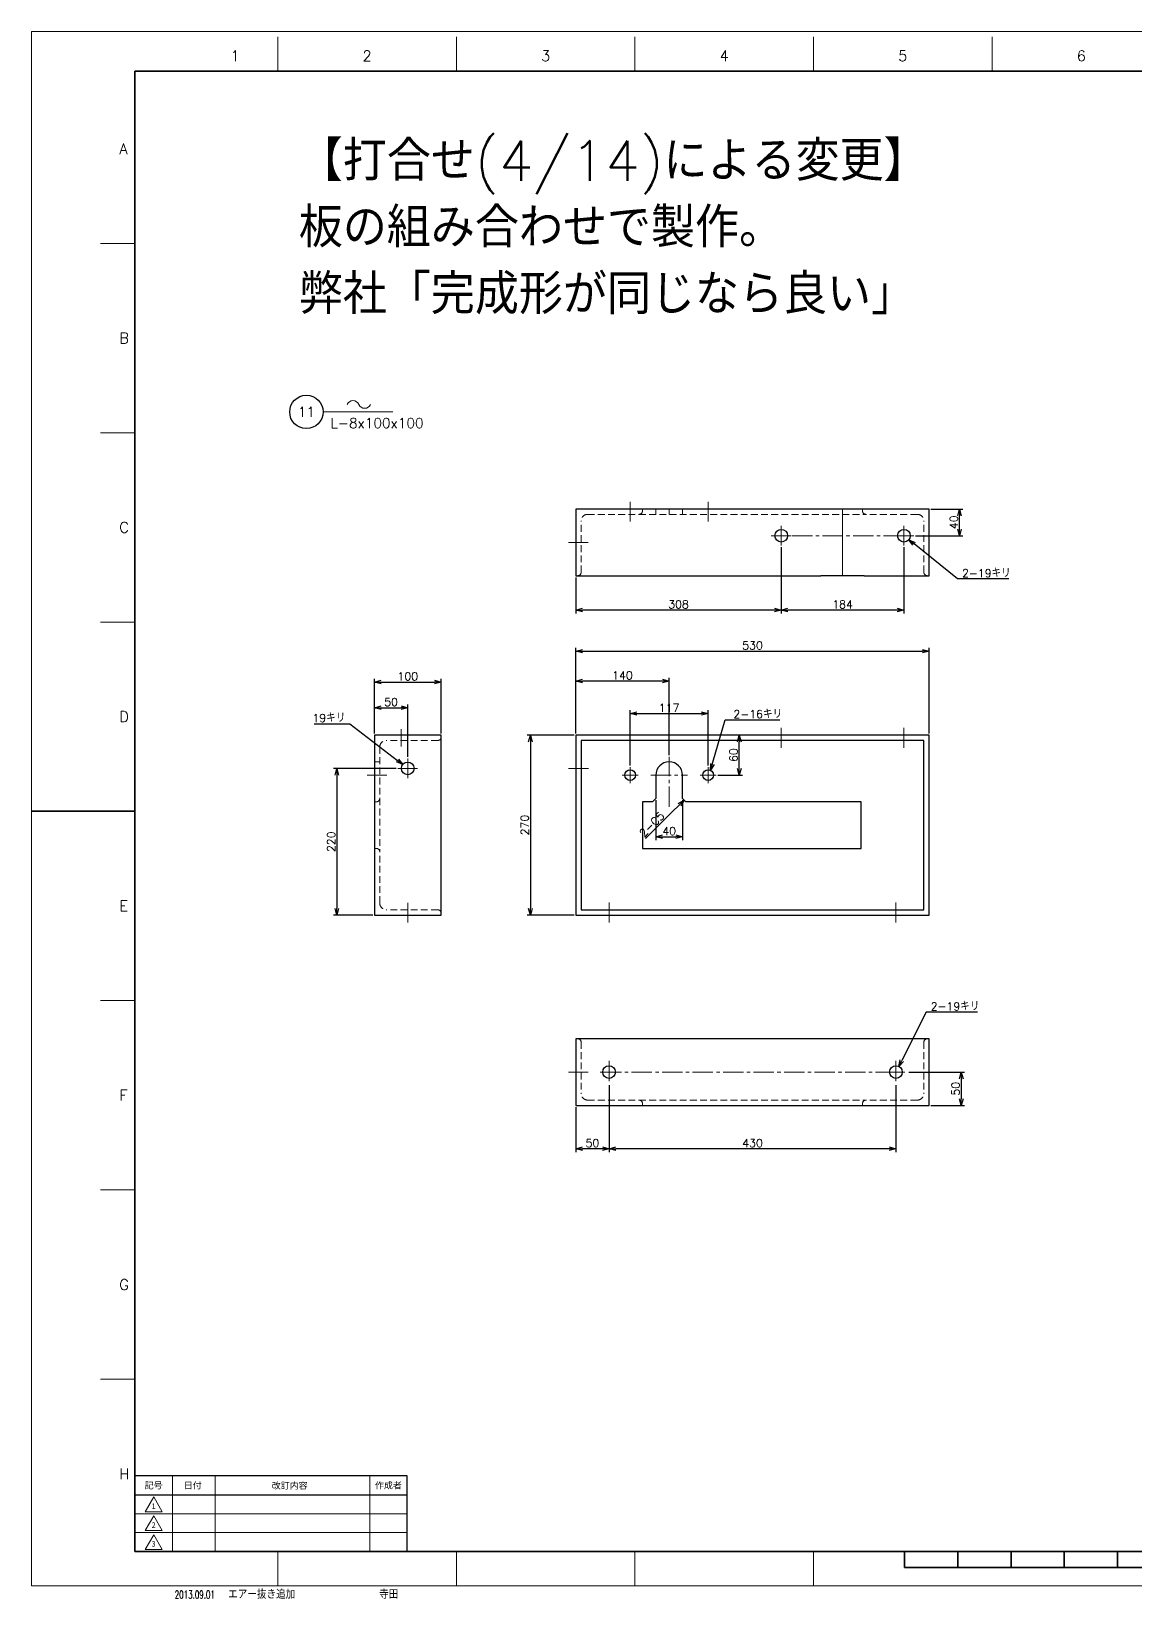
# Model space of a CAD drawing. Header units: millimetres. Extents: x 0 to 3313, y -19 to 2332.
# Drawn here: x 0 to 1656, y -19 to 2332 of the extents above; entities that cross this region are included whole.
import ezdxf
from ezdxf import colors
from ezdxf.entities.mleader import LeaderData, LeaderLine
from ezdxf.enums import TextEntityAlignment as Align
from ezdxf.math import Vec2, Vec3

# ---------------------------------------------------------------- set-up
doc = ezdxf.new("R2010")
doc.units = ezdxf.units.MM
doc.header["$LTSCALE"] = 1.6
doc.header["$PDMODE"] = 99
doc.header["$PDSIZE"] = 1
doc.linetypes.add('CENTER2', pattern=[28.575, 19.05, -3.175, 3.175, -3.175])
doc.linetypes.add('HIDDEN', pattern=[9.525, 6.35, -3.175])
for name, color, linetype, lineweight in [('04_HIDDEN', 2, 'HIDDEN', 13), ('05_CENTER', 4, 'CENTER2', 13), ('07_TEXT', 3, 'Continuous', 13), ('08_DIM', 3, 'Continuous', 13), ('90_FRAME', 5, 'Continuous', 35)]:
    doc.layers.add(name, color=color, linetype=linetype, lineweight=lineweight)
doc.layers.add('10_DRAFT', color=8, linetype='Continuous', lineweight=0, plot=False)
doc.layers.add('91_BLANK', color=5, linetype='Continuous', lineweight=0, plot=False)
doc.styles.add('KSS_TXT', font='txt.shx', dxfattribs={"bigfont": 'extfont2.shx'})
doc.styles.add('KSS_TXT_L', font='txt.shx', dxfattribs={"height": 3, "bigfont": 'extfont2.shx'})
doc.styles.add('MS_G', font='MS Gothic.ttf')
doc.styles.get("Standard").update_dxf_attribs({"font": 'txt.shx', "bigfont": 'extfont2.shx'})
doc.styles.add('表題用', font='MS PGothic.ttf')
doc.dimstyles.new('KSS_DIM', dxfattribs={"dimscale": 4, "dimtxt": 3, "dimasz": 2.5, "dimexe": 1.25, "dimexo": 0.625, "dimtad": 1, "dimdsep": 46, "dimtxsty": 'KSS_TXT', "dimblk": 'OPEN30', "dimcen": 0, "dimazin": 2, "dimtfac": 0.75, "dimtmove": 0, "dimatfit": 3, "dimldrblk": 'OPEN30', "dimfxl": 1.25, "dimtolj": 1, "dimarcsym": 0})
doc.dimstyles.new('KSS_DIM$3', dxfattribs={"dimscale": 4, "dimtxt": 3, "dimasz": 2.5, "dimexe": 1.25, "dimexo": 0.625, "dimtad": 1, "dimtih": 1, "dimtoh": 1, "dimdsep": 46, "dimtxsty": 'KSS_TXT', "dimblk": 'OPEN30', "dimcen": 0, "dimazin": 2, "dimtfac": 0.75, "dimtofl": 0, "dimtmove": 0, "dimatfit": 3, "dimldrblk": 'OPEN30', "dimfxl": 1.25, "dimtolj": 1, "dimarcsym": 0})

# ---------------------------------------------------------------- blocks, each defined once
blk = doc.blocks.new('AM_BALLOON1')
at = {"transparency": 16777216}
blk.add_circle((0, 0), 5, dxfattribs=at)
blk.add_attdef('B_NUMBER', text='', height=3, dxfattribs=at).set_placement((0, 0), align=Align.MIDDLE_CENTER)
blk = doc.blocks.new('_OPEN')
at = {"color": 0, "linetype": 'ByBlock'}
for p, q in [((-1, 0.17), (0, 0)), ((0, 0), (-1, -0.17)), ((0, 0), (-1, 0))]:
    blk.add_line(p, q, dxfattribs=at)
blk = doc.blocks.new('p1ba05')
for centre, start, end in [((-2.95, 0.29), 24.2276, 155.5758), ((0, 1.62), 204.2276, 335.5758)]:
    blk.add_arc(centre, 1.62, start, end)
blk = doc.blocks.new('A$C448B04A9_1_1')
at = {"color": 0}
for p, q in [((3, 100), (0, 100)), ((0, 0), (0, 100)), ((8, 18), (8, 95)), ((0, 0), (100, 0)), ((95, 8), (18, 8)), ((100, 3), (100, 0))]:
    blk.add_line(p, q, dxfattribs=at)
for centre, radius, start, end in [((3, 95), 5, 0, 90), ((18, 18), 10, 180, 270), ((95, 3), 5, 0, 90)]:
    blk.add_arc(centre, radius, start, end, dxfattribs=at)
blk = doc.blocks.new('_Open30')
at = {"color": 0, "linetype": 'ByBlock', "lineweight": -2}
for p, q in [((-1, 0.27), (0, 0)), ((0, 0), (-1, -0.27)), ((0, 0), (-1, 0))]:
    blk.add_line(p, q, dxfattribs=at)
blk = doc.blocks.new('*D142')
at = {"layer": '08_DIM', "color": 0, "lineweight": -2, "transparency": 16777216}
for p, q in [((816.3, 1278.6), (816.3, 1362.2)), ((946.3, 1357.2), (826.3, 1357.2)), ((956.3, 1246.1), (956.3, 1362.2))]:
    blk.add_line(p, q, dxfattribs=at)
at = {"layer": 'Defpoints', "color": 0, "transparency": 16777216}
for p in [(816.3, 1357.2), (816.3, 1276.1), (956.3, 1243.6)]:
    blk.add_point(p, dxfattribs=at)
at = {"layer": '08_DIM', "color": 0, "lineweight": -2, "transparency": 16777216, "xscale": 10, "yscale": 10, "zscale": 10, "rotation": 180}
blk.add_blockref('_Open30', (816.3, 1357.2), dxfattribs=at)
at = {"layer": '08_DIM', "color": 0, "lineweight": -2, "transparency": 16777216, "xscale": 10, "yscale": 10, "zscale": 10}
blk.add_blockref('_Open30', (956.3, 1357.2), dxfattribs=at)
at = {"layer": '08_DIM', "color": 0, "transparency": 16777216, "insert": (886.3, 1365.7), "char_height": 12, "attachment_point": 5, "style": 'KSS_TXT'}
blk.add_mtext('\\A1;140', dxfattribs=at)
blk = doc.blocks.new('*D143')
at = {"layer": '08_DIM', "color": 0, "lineweight": -2, "transparency": 16777216}
for p, q in [((816.3, 1278.6), (816.3, 1407)), ((826.3, 1402), (1336.3, 1402)), ((1346.3, 1278.6), (1346.3, 1407))]:
    blk.add_line(p, q, dxfattribs=at)
at = {"layer": 'Defpoints', "color": 0, "transparency": 16777216}
for p in [(1346.3, 1402), (816.3, 1276.1), (1346.3, 1276.1)]:
    blk.add_point(p, dxfattribs=at)
at = {"layer": '08_DIM', "color": 0, "lineweight": -2, "transparency": 16777216, "xscale": 10, "yscale": 10, "zscale": 10, "rotation": 180}
blk.add_blockref('_Open30', (816.3, 1402), dxfattribs=at)
at = {"layer": '08_DIM', "color": 0, "lineweight": -2, "transparency": 16777216, "xscale": 10, "yscale": 10, "zscale": 10}
blk.add_blockref('_Open30', (1346.3, 1402), dxfattribs=at)
at = {"layer": '08_DIM', "color": 0, "transparency": 16777216, "insert": (1081.3, 1410.5), "char_height": 12, "attachment_point": 5, "style": 'KSS_TXT'}
blk.add_mtext('\\A1;530', dxfattribs=at)
blk = doc.blocks.new('*D144')
at = {"layer": '08_DIM', "color": 0, "lineweight": -2, "transparency": 16777216}
for p, q in [((1078.8, 1276.1), (1056.3, 1276.1)), ((1061.3, 1226.1), (1061.3, 1266.1)), ((1029.1, 1216.1), (1066.3, 1216.1))]:
    blk.add_line(p, q, dxfattribs=at)
at = {"layer": 'Defpoints', "color": 0, "transparency": 16777216}
for p in [(1061.3, 1276.1), (1081.3, 1276.1), (1026.6, 1216.1)]:
    blk.add_point(p, dxfattribs=at)
at = {"layer": '08_DIM', "color": 0, "lineweight": -2, "transparency": 16777216, "xscale": 10, "yscale": 10, "zscale": 10}
for p, rotation in [((1061.3, 1276.1), 90), ((1061.3, 1216.1), 270)]:
    blk.add_blockref('_Open30', p, dxfattribs=dict(at, rotation=rotation))
at = {"layer": '08_DIM', "color": 0, "transparency": 16777216, "insert": (1052.8, 1246.1), "char_height": 12, "attachment_point": 5, "rotation": 90, "style": 'KSS_TXT'}
blk.add_mtext('\\A1;60', dxfattribs=at)
blk = doc.blocks.new('*D145')
at = {"layer": '08_DIM', "color": 0, "lineweight": -2, "transparency": 16777216}
for p, q in [((813.8, 1276.1), (743.2, 1276.1)), ((748.2, 1266.1), (748.2, 1016.1)), ((813.8, 1006.1), (743.2, 1006.1))]:
    blk.add_line(p, q, dxfattribs=at)
at = {"layer": 'Defpoints', "color": 0, "transparency": 16777216}
for p in [(816.3, 1276.1), (748.2, 1006.1), (816.3, 1006.1)]:
    blk.add_point(p, dxfattribs=at)
at = {"layer": '08_DIM', "color": 0, "lineweight": -2, "transparency": 16777216, "xscale": 10, "yscale": 10, "zscale": 10}
for p, rotation in [((748.2, 1276.1), 90), ((748.2, 1006.1), 270)]:
    blk.add_blockref('_Open30', p, dxfattribs=dict(at, rotation=rotation))
at = {"layer": '08_DIM', "color": 0, "transparency": 16777216, "insert": (739.7, 1141.1), "char_height": 12, "attachment_point": 5, "rotation": 90, "style": 'KSS_TXT'}
blk.add_mtext('\\A1;270', dxfattribs=at)
blk = doc.blocks.new('*D146')
at = {"layer": '08_DIM', "color": 0, "lineweight": -2, "transparency": 16777216}
for p, q in [((547, 1226.1), (453, 1226.1)), ((458, 1216.1), (458, 1016.1)), ((511.9, 1006.1), (453, 1006.1))]:
    blk.add_line(p, q, dxfattribs=at)
at = {"layer": 'Defpoints', "color": 0, "transparency": 16777216}
for p in [(549.5, 1226.1), (458, 1006.1), (514.4, 1006.1)]:
    blk.add_point(p, dxfattribs=at)
at = {"layer": '08_DIM', "color": 0, "lineweight": -2, "transparency": 16777216, "xscale": 10, "yscale": 10, "zscale": 10}
for p, rotation in [((458, 1226.1), 90), ((458, 1006.1), 270)]:
    blk.add_blockref('_Open30', p, dxfattribs=dict(at, rotation=rotation))
at = {"layer": '08_DIM', "color": 0, "transparency": 16777216, "insert": (449.5, 1116.1), "char_height": 12, "attachment_point": 5, "rotation": 90, "style": 'KSS_TXT'}
blk.add_mtext('\\A1;220', dxfattribs=at)
blk = doc.blocks.new('*D147')
at = {"layer": '08_DIM', "color": 0, "lineweight": -2, "transparency": 16777216}
for p, q in [((514.4, 1278.6), (514.4, 1322.2)), ((524.4, 1317.2), (554.4, 1317.2)), ((564.4, 1243.4), (564.4, 1322.2))]:
    blk.add_line(p, q, dxfattribs=at)
at = {"layer": 'Defpoints', "color": 0, "transparency": 16777216}
for p in [(564.4, 1317.2), (514.4, 1276.1), (564.4, 1240.9)]:
    blk.add_point(p, dxfattribs=at)
at = {"layer": '08_DIM', "color": 0, "lineweight": -2, "transparency": 16777216, "xscale": 10, "yscale": 10, "zscale": 10, "rotation": 180}
blk.add_blockref('_Open30', (514.4, 1317.2), dxfattribs=at)
at = {"layer": '08_DIM', "color": 0, "lineweight": -2, "transparency": 16777216, "xscale": 10, "yscale": 10, "zscale": 10}
blk.add_blockref('_Open30', (564.4, 1317.2), dxfattribs=at)
at = {"layer": '08_DIM', "color": 0, "transparency": 16777216, "insert": (539.4, 1325.7), "char_height": 12, "attachment_point": 5, "style": 'KSS_TXT'}
blk.add_mtext('\\A1;50', dxfattribs=at)
blk = doc.blocks.new('*D148')
at = {"layer": '08_DIM', "color": 0, "lineweight": -2, "transparency": 16777216}
for p, q in [((1124.3, 1557.9), (1124.3, 1458.7)), ((1308.3, 1557.9), (1308.3, 1458.7)), ((1298.3, 1463.7), (1134.3, 1463.7))]:
    blk.add_line(p, q, dxfattribs=at)
at = {"layer": 'Defpoints', "color": 0, "transparency": 16777216}
for p in [(1124.3, 1560.4), (1308.3, 1560.4), (1124.3, 1463.7)]:
    blk.add_point(p, dxfattribs=at)
at = {"layer": '08_DIM', "color": 0, "lineweight": -2, "transparency": 16777216, "xscale": 10, "yscale": 10, "zscale": 10, "rotation": 180}
blk.add_blockref('_Open30', (1124.3, 1463.7), dxfattribs=at)
at = {"layer": '08_DIM', "color": 0, "lineweight": -2, "transparency": 16777216, "xscale": 10, "yscale": 10, "zscale": 10}
blk.add_blockref('_Open30', (1308.3, 1463.7), dxfattribs=at)
at = {"layer": '08_DIM', "color": 0, "transparency": 16777216, "insert": (1216.3, 1472.2), "char_height": 12, "attachment_point": 5, "style": 'KSS_TXT'}
blk.add_mtext('\\A1;184', dxfattribs=at)
blk = doc.blocks.new('*D149')
at = {"layer": '08_DIM', "color": 0, "lineweight": -2, "transparency": 16777216}
for p, q in [((1124.3, 1557.9), (1124.3, 1458.7)), ((816.3, 1512.7), (816.3, 1458.7)), ((1114.3, 1463.7), (826.3, 1463.7))]:
    blk.add_line(p, q, dxfattribs=at)
at = {"layer": 'Defpoints', "color": 0, "transparency": 16777216}
for p in [(1124.3, 1560.4), (816.3, 1515.2), (816.3, 1463.7)]:
    blk.add_point(p, dxfattribs=at)
at = {"layer": '08_DIM', "color": 0, "lineweight": -2, "transparency": 16777216, "xscale": 10, "yscale": 10, "zscale": 10, "rotation": 180}
blk.add_blockref('_Open30', (816.3, 1463.7), dxfattribs=at)
at = {"layer": '08_DIM', "color": 0, "lineweight": -2, "transparency": 16777216, "xscale": 10, "yscale": 10, "zscale": 10}
blk.add_blockref('_Open30', (1124.3, 1463.7), dxfattribs=at)
at = {"layer": '08_DIM', "color": 0, "transparency": 16777216, "insert": (970.3, 1472.2), "char_height": 12, "attachment_point": 5, "style": 'KSS_TXT'}
blk.add_mtext('\\A1;308', dxfattribs=at)
blk = doc.blocks.new('*D150')
at = {"layer": '08_DIM', "color": 0, "lineweight": -2, "transparency": 16777216}
for p, q in [((1348.8, 1615.2), (1396.6, 1615.2)), ((1391.6, 1585.2), (1391.6, 1605.2)), ((1325.6, 1575.2), (1396.6, 1575.2))]:
    blk.add_line(p, q, dxfattribs=at)
at = {"layer": 'Defpoints', "color": 0, "transparency": 16777216}
for p in [(1346.3, 1615.2), (1391.6, 1615.2), (1323.1, 1575.2)]:
    blk.add_point(p, dxfattribs=at)
at = {"layer": '08_DIM', "color": 0, "lineweight": -2, "transparency": 16777216, "xscale": 10, "yscale": 10, "zscale": 10}
for p, rotation in [((1391.6, 1615.2), 90), ((1391.6, 1575.2), 270)]:
    blk.add_blockref('_Open30', p, dxfattribs=dict(at, rotation=rotation))
at = {"layer": '08_DIM', "color": 0, "transparency": 16777216, "insert": (1383.1, 1595.2), "char_height": 12, "attachment_point": 5, "rotation": 90, "style": 'KSS_TXT'}
blk.add_mtext('\\A1;40', dxfattribs=at)
blk = doc.blocks.new('*D151')
at = {"layer": '08_DIM', "color": 0, "lineweight": -2, "transparency": 16777216}
for p, q in [((1315.8, 770.6), (1399.3, 770.6)), ((1394.3, 760.6), (1394.3, 730.6)), ((1348.8, 720.6), (1399.3, 720.6))]:
    blk.add_line(p, q, dxfattribs=at)
at = {"layer": 'Defpoints', "color": 0, "transparency": 16777216}
for p in [(1313.3, 770.6), (1346.3, 720.6), (1394.3, 720.6)]:
    blk.add_point(p, dxfattribs=at)
at = {"layer": '08_DIM', "color": 0, "lineweight": -2, "transparency": 16777216, "xscale": 10, "yscale": 10, "zscale": 10}
for p, rotation in [((1394.3, 770.6), 90), ((1394.3, 720.6), 270)]:
    blk.add_blockref('_Open30', p, dxfattribs=dict(at, rotation=rotation))
at = {"layer": '08_DIM', "color": 0, "transparency": 16777216, "insert": (1385.8, 745.6), "char_height": 12, "attachment_point": 5, "rotation": 90, "style": 'KSS_TXT'}
blk.add_mtext('\\A1;50', dxfattribs=at)
blk = doc.blocks.new('*D152')
at = {"layer": '08_DIM', "color": 0, "lineweight": -2, "transparency": 16777216}
for p, q in [((514.4, 1278.6), (514.4, 1360.7)), ((524.4, 1355.7), (604.4, 1355.7)), ((614.4, 1278.6), (614.4, 1360.7))]:
    blk.add_line(p, q, dxfattribs=at)
at = {"layer": 'Defpoints', "color": 0, "transparency": 16777216}
for p in [(614.4, 1355.7), (514.4, 1276.1), (614.4, 1276.1)]:
    blk.add_point(p, dxfattribs=at)
at = {"layer": '08_DIM', "color": 0, "lineweight": -2, "transparency": 16777216, "xscale": 10, "yscale": 10, "zscale": 10, "rotation": 180}
blk.add_blockref('_Open30', (514.4, 1355.7), dxfattribs=at)
at = {"layer": '08_DIM', "color": 0, "lineweight": -2, "transparency": 16777216, "xscale": 10, "yscale": 10, "zscale": 10}
blk.add_blockref('_Open30', (614.4, 1355.7), dxfattribs=at)
at = {"layer": '08_DIM', "color": 0, "transparency": 16777216, "insert": (564.4, 1364.2), "char_height": 12, "attachment_point": 5, "style": 'KSS_TXT'}
blk.add_mtext('\\A1;100', dxfattribs=at)
blk = doc.blocks.new('*D178')
at = {"layer": '08_DIM', "color": 0, "lineweight": -2, "transparency": 16777216}
for p, q in [((866.3, 751), (866.3, 650.6)), ((1296.3, 751), (1296.3, 650.6)), ((1286.3, 655.6), (876.3, 655.6))]:
    blk.add_line(p, q, dxfattribs=at)
at = {"layer": 'Defpoints', "color": 0, "transparency": 16777216}
for p in [(866.3, 753.5), (1296.3, 753.5), (866.3, 655.6)]:
    blk.add_point(p, dxfattribs=at)
at = {"layer": '08_DIM', "color": 0, "lineweight": -2, "transparency": 16777216, "xscale": 10, "yscale": 10, "zscale": 10, "rotation": 180}
blk.add_blockref('_Open30', (866.3, 655.6), dxfattribs=at)
at = {"layer": '08_DIM', "color": 0, "lineweight": -2, "transparency": 16777216, "xscale": 10, "yscale": 10, "zscale": 10}
blk.add_blockref('_Open30', (1296.3, 655.6), dxfattribs=at)
at = {"layer": '08_DIM', "color": 0, "transparency": 16777216, "insert": (1081.3, 664.1), "char_height": 12, "attachment_point": 5, "style": 'KSS_TXT'}
blk.add_mtext('\\A1;430', dxfattribs=at)
blk = doc.blocks.new('*D179')
at = {"layer": '08_DIM', "color": 0, "lineweight": -2, "transparency": 16777216}
for p, q in [((866.3, 751), (866.3, 650.6)), ((816.3, 718.1), (816.3, 650.6)), ((856.3, 655.6), (826.3, 655.6))]:
    blk.add_line(p, q, dxfattribs=at)
at = {"layer": 'Defpoints', "color": 0, "transparency": 16777216}
for p in [(866.3, 753.5), (816.3, 720.6), (816.3, 655.6)]:
    blk.add_point(p, dxfattribs=at)
at = {"layer": '08_DIM', "color": 0, "lineweight": -2, "transparency": 16777216, "xscale": 10, "yscale": 10, "zscale": 10, "rotation": 180}
blk.add_blockref('_Open30', (816.3, 655.6), dxfattribs=at)
at = {"layer": '08_DIM', "color": 0, "lineweight": -2, "transparency": 16777216, "xscale": 10, "yscale": 10, "zscale": 10}
blk.add_blockref('_Open30', (866.3, 655.6), dxfattribs=at)
at = {"layer": '08_DIM', "color": 0, "transparency": 16777216, "insert": (841.3, 664.1), "char_height": 12, "attachment_point": 5, "style": 'KSS_TXT'}
blk.add_mtext('\\A1;50', dxfattribs=at)
blk = doc.blocks.new('*D182')
at = {"layer": '08_DIM', "color": 0, "lineweight": -2, "transparency": 16777216}
for p, q in [((1388.6, 1510.4), (1323.4, 1563)), ((1465.7, 1510.4), (1388.6, 1510.4))]:
    blk.add_line(p, q, dxfattribs=at)
at = {"layer": 'Defpoints', "color": 0, "transparency": 16777216}
for p in [(1300.9, 1581.2), (1315.7, 1569.2)]:
    blk.add_point(p, dxfattribs=at)
at = {"layer": '08_DIM', "color": 0, "lineweight": -2, "transparency": 16777216, "xscale": 10, "yscale": 10, "zscale": 10, "rotation": 141.1175640697958}
blk.add_blockref('_Open30', (1315.7, 1569.2), dxfattribs=at)
at = {"layer": '08_DIM', "color": 0, "transparency": 16777216, "insert": (1431.9, 1518.9), "char_height": 12, "attachment_point": 5, "style": 'KSS_TXT'}
blk.add_mtext('\\A1;2-19キリ', dxfattribs=at)
blk = doc.blocks.new('*D183')
at = {"layer": '08_DIM', "color": 0, "lineweight": -2, "transparency": 16777216}
for p, q in [((1341.6, 860.6), (1305, 788)), ((1418.8, 860.6), (1341.6, 860.6))]:
    blk.add_line(p, q, dxfattribs=at)
at = {"layer": 'Defpoints', "color": 0, "transparency": 16777216}
for p in [(1300.5, 779), (1292, 762.1)]:
    blk.add_point(p, dxfattribs=at)
at = {"layer": '08_DIM', "color": 0, "lineweight": -2, "transparency": 16777216, "xscale": 10, "yscale": 10, "zscale": 10, "rotation": 243.2561402442248}
blk.add_blockref('_Open30', (1300.5, 779), dxfattribs=at)
at = {"layer": '08_DIM', "color": 0, "transparency": 16777216, "insert": (1384.9, 869.1), "char_height": 12, "attachment_point": 5, "style": 'KSS_TXT'}
blk.add_mtext('\\A1;2-19キリ', dxfattribs=at)
blk = doc.blocks.new('*D187')
at = {"layer": '08_DIM', "color": 0, "lineweight": -2, "transparency": 16777216}
for p, q in [((424.2, 1293.2), (477.4, 1293.2)), ((477.4, 1293.2), (548.9, 1238))]:
    blk.add_line(p, q, dxfattribs=at)
at = {"layer": 'Defpoints', "color": 0, "transparency": 16777216}
for p in [(556.8, 1231.9), (571.9, 1220.3)]:
    blk.add_point(p, dxfattribs=at)
at = {"layer": '08_DIM', "color": 0, "lineweight": -2, "transparency": 16777216, "xscale": 10, "yscale": 10, "zscale": 10, "rotation": 322.3656552307614}
blk.add_blockref('_Open30', (556.8, 1231.9), dxfattribs=at)
at = {"layer": '08_DIM', "color": 0, "transparency": 16777216, "insert": (446.1, 1301.7), "char_height": 12, "attachment_point": 5, "style": 'KSS_TXT'}
blk.add_mtext('\\A1;19キリ', dxfattribs=at)
blk = doc.blocks.new('*D193')
at = {"layer": '08_DIM', "color": 0, "lineweight": -2, "transparency": 16777216}
for p, q in [((897.8, 1230.4), (897.8, 1313.5)), ((907.8, 1308.5), (1004.8, 1308.5)), ((1014.8, 1230.4), (1014.8, 1313.5))]:
    blk.add_line(p, q, dxfattribs=at)
at = {"layer": 'Defpoints', "color": 0, "transparency": 16777216}
for p in [(1014.8, 1308.5), (897.8, 1227.9), (1014.8, 1227.9)]:
    blk.add_point(p, dxfattribs=at)
at = {"layer": '08_DIM', "color": 0, "lineweight": -2, "transparency": 16777216, "xscale": 10, "yscale": 10, "zscale": 10, "rotation": 180}
blk.add_blockref('_Open30', (897.8, 1308.5), dxfattribs=at)
at = {"layer": '08_DIM', "color": 0, "lineweight": -2, "transparency": 16777216, "xscale": 10, "yscale": 10, "zscale": 10}
blk.add_blockref('_Open30', (1014.8, 1308.5), dxfattribs=at)
at = {"layer": '08_DIM', "color": 0, "transparency": 16777216, "insert": (956.3, 1317), "char_height": 12, "attachment_point": 5, "style": 'KSS_TXT'}
blk.add_mtext('\\A1;117', dxfattribs=at)
blk = doc.blocks.new('*D194')
at = {"layer": '08_DIM', "color": 0, "lineweight": -2, "transparency": 16777216}
for p, q in [((936.3, 1178.6), (936.3, 1118.6)), ((976.3, 1178.6), (976.3, 1118.6)), ((946.3, 1123.6), (966.3, 1123.6))]:
    blk.add_line(p, q, dxfattribs=at)
at = {"layer": 'Defpoints', "color": 0, "transparency": 16777216}
for p in [(936.3, 1181.1), (976.3, 1181.1), (976.3, 1123.6)]:
    blk.add_point(p, dxfattribs=at)
at = {"layer": '08_DIM', "color": 0, "lineweight": -2, "transparency": 16777216, "xscale": 10, "yscale": 10, "zscale": 10, "rotation": 180}
blk.add_blockref('_Open30', (936.3, 1123.6), dxfattribs=at)
at = {"layer": '08_DIM', "color": 0, "lineweight": -2, "transparency": 16777216, "xscale": 10, "yscale": 10, "zscale": 10}
blk.add_blockref('_Open30', (976.3, 1123.6), dxfattribs=at)
at = {"layer": '08_DIM', "color": 0, "transparency": 16777216, "insert": (956.3, 1132.1), "char_height": 12, "attachment_point": 5, "style": 'KSS_TXT'}
blk.add_mtext('\\A1;40', dxfattribs=at)

msp = doc.modelspace()

# ---------------------------------------------------------------- linework, layer by layer
at = {"color": 0}
for p, q in [((1248.765, 1515.206), (1183.765, 1515.206)), ((936.265, 1216.073), (936.265, 1181.073)), ((976.265, 1181.073), (976.265, 1216.073)), ((916.265, 1176.073), (916.265, 1106.073)), ((931.265, 1176.073), (916.265, 1176.073)), ((936.265, 1181.073), (931.265, 1176.073)), ((981.265, 1176.073), (976.265, 1181.073)), ((1244.39, 1176.073), (981.265, 1176.073)), ((1244.39, 1106.073), (1244.39, 1176.073)), ((916.265, 1106.073), (1244.39, 1106.073))]:
    msp.add_line(p, q, dxfattribs=at)
for points in [[(1346.265, 1615.206), (816.265, 1615.206), (816.265, 1515.206), (1183.765, 1515.206)], [(1248.765, 1515.206), (1346.265, 1515.206), (1346.265, 1615.206), (1346.265, 1615.206)], [(1346.265, 1276.073), (816.265, 1276.073), (816.265, 1006.073), (1346.265, 1006.073), (1346.265, 1276.073), (1346.265, 1276.073)]]:
    msp.add_lwpolyline(points, dxfattribs=at)
for points in [[(614.361, 1276.073), (514.361, 1276.073), (514.361, 1006.073), (614.361, 1006.073)], [(1338.265, 1268.073), (824.265, 1268.073), (824.265, 1014.073), (1338.265, 1014.073)], [(816.265, 720.555), (1346.265, 720.555), (1346.265, 820.555), (816.265, 820.555)]]:
    msp.add_lwpolyline(points, close=True, dxfattribs=at)
for centre, radius in [((1124.265, 1575.206), 9.5), ((1308.265, 1575.206), 9.5), ((564.361, 1226.073), 9.5), ((897.765, 1216.073), 8), ((1014.765, 1216.073), 8), ((866.265, 770.555), 9.5), ((1296.265, 770.555), 9.5)]:
    msp.add_circle(centre, radius, dxfattribs=at)
msp.add_arc((956.265, 1216.073), 20, 0, 180, dxfattribs=at)
at = {"layer": '04_HIDDEN'}
for p, q in [((911.265, 1607.206), (1251.265, 1607.206)), ((936.265, 1615.206), (936.265, 1607.206)), ((976.265, 1615.206), (976.265, 1607.206)), ((522.361, 1236.073), (514.361, 1236.073)), ((522.361, 1181.073), (522.361, 1100.427)), ((911.265, 728.555), (1251.265, 728.555))]:
    msp.add_line(p, q, dxfattribs=at)
at = {"layer": '05_CENTER'}
for p, q in [((897.765, 1626.102), (897.765, 1596.476)), ((1014.765, 1626.102), (1014.765, 1596.476)), ((1109.452, 1575.206), (1139.078, 1575.206)), ((1124.265, 1590.019), (1124.265, 1560.393)), ((1308.265, 1575.206), (1124.265, 1575.206)), ((1293.452, 1575.206), (1323.078, 1575.206)), ((1308.265, 1590.019), (1308.265, 1560.393)), ((805.303, 1565.206), (834.918, 1565.206)), ((554.361, 1285.16), (554.361, 1258.91)), ((1124.265, 1257.112), (1124.265, 1286.727)), ((1124.265, 1285.16), (1124.265, 1258.91)), ((1308.265, 1257.112), (1308.265, 1286.727)), ((1308.265, 1285.16), (1308.265, 1258.91)), ((579.174, 1226.073), (549.548, 1226.073)), ((564.361, 1211.26), (564.361, 1240.886)), ((835.226, 1226.073), (805.611, 1226.073)), ((897.765, 1204.197), (897.765, 1227.95)), ((956.265, 1168.532), (956.265, 1243.585)), ((1014.765, 1204.197), (1014.765, 1227.95)), ((532.939, 1216.073), (503.313, 1216.073)), ((885.888, 1216.073), (909.641, 1216.073)), ((928.753, 1216.073), (983.776, 1216.073)), ((1026.641, 1216.073), (1002.888, 1216.073)), ((564.361, 995.047), (564.361, 1024.661)), ((866.265, 995.112), (866.265, 1024.727)), ((1296.265, 995.112), (1296.265, 1024.727)), ((866.265, 787.597), (866.265, 753.512)), ((1296.265, 787.597), (1296.265, 753.512)), ((805.303, 770.555), (834.918, 770.555)), ((883.307, 770.555), (849.222, 770.555)), ((1296.265, 770.555), (866.265, 770.555)), ((1279.222, 770.555), (1313.307, 770.555))]:
    msp.add_line(p, q, dxfattribs=at)
at = {"layer": '08_DIM'}
msp.add_line((437.346, 1760.778), (542.174, 1760.778), dxfattribs=at)
at = {"layer": '10_DRAFT'}
for p, q in [((956.265, 1615.206), (956.265, 1607.206)), ((1216.265, 1515.206), (1216.265, 1615.206))]:
    msp.add_line(p, q, dxfattribs=at)
at = {"layer": '90_FRAME', "color": 4, "lineweight": 13}
for p, q in [((369.502, 2271.831), (369.502, 2323.679)), ((637.235, 2271.831), (637.235, 2323.679)), ((904.969, 2271.831), (904.969, 2323.679)), ((1172.702, 2271.831), (1172.702, 2323.679)), ((1440.436, 2271.831), (1440.436, 2323.679)), ((155.384, 2013.69), (103.536, 2013.69)), ((155.384, 1729.701), (103.536, 1729.701)), ((155.384, 1445.713), (103.536, 1445.713)), ((155.384, 877.735), (103.536, 877.735)), ((155.384, 593.746), (103.536, 593.746)), ((155.384, 309.757), (103.536, 309.757)), ((369.502, 0), (369.502, 51.616)), ((637.235, 0), (637.235, 51.616)), ((904.969, 0), (904.969, 51.616)), ((1172.702, 0), (1172.702, 51.616))]:
    msp.add_line(p, q, dxfattribs=at)
at = {"layer": '90_FRAME'}
for p, q in [((0, 1161.724), (155.384, 1161.724)), ((1309.341, 27.686), (1309.341, 51.616)), ((1389.107, 27.686), (1389.107, 51.616)), ((1468.873, 27.686), (1468.873, 51.616)), ((1548.638, 27.686), (1548.638, 51.616)), ((1628.404, 27.686), (1628.404, 51.616)), ((1309.341, 27.686), (2106.998, 27.686))]:
    msp.add_line(p, q, dxfattribs=at)
at = {"layer": '90_FRAME', "color": 0, "lineweight": 13}
for p, q in [((211.384, 51.616), (211.384, 164.759)), ((275.384, 51.616), (275.384, 164.759)), ((507.384, 51.616), (507.384, 164.759)), ((155.384, 108.187), (563.384, 108.187)), ((155.384, 79.902), (563.384, 79.902))]:
    msp.add_line(p, q, dxfattribs=at)
at = {"layer": '90_FRAME', "color": 0, "lineweight": 25}
msp.add_line((155.384, 136.473), (563.384, 136.473), dxfattribs=at)
at = {"layer": '90_FRAME'}
msp.add_lwpolyline([(155.384, 51.616), (3260.956, 51.616), (3260.956, 2271.831), (155.384, 2271.831)], close=True, dxfattribs=at)
at = {"layer": '90_FRAME', "color": 0, "lineweight": 25}
msp.add_lwpolyline([(155.384, 51.616), (563.384, 51.616), (563.384, 164.759), (155.384, 164.759)], close=True, dxfattribs=at)
at = {"layer": '90_FRAME', "color": 0, "lineweight": 13}
for points in [[(170.655, 111.192), (183.384, 133.238), (196.112, 111.192), (170.655, 111.192)], [(170.655, 82.906), (183.384, 104.952), (196.112, 82.906), (170.655, 82.906)], [(170.655, 54.62), (183.384, 76.667), (196.112, 54.62), (170.655, 54.62)]]:
    msp.add_lwpolyline(points, dxfattribs=at)
at = {"layer": '91_BLANK'}
msp.add_lwpolyline([(0, 0), (3312.803, 0), (3312.803, 2331.679), (0, 2331.679)], close=True, dxfattribs=at)

# ---------------------------------------------------------------- block references
at = {"layer": '04_HIDDEN'}
for p, rotation in [((816.265, 1615.206), 270), ((1346.265, 720.555), 90.00000000000001)]:
    msp.add_blockref('A$C448B04A9_1_1', p, dxfattribs=dict(at, rotation=rotation))
at = {"layer": '04_HIDDEN', "xscale": -1}
for p, rotation in [((1346.265, 1615.206), 90), ((514.361, 1276.073), 180), ((816.265, 720.555), 270)]:
    msp.add_blockref('A$C448B04A9_1_1', p, dxfattribs=dict(at, rotation=rotation))
at = {"layer": '04_HIDDEN'}
msp.add_blockref('A$C448B04A9_1_1', (514.361, 1006.073), dxfattribs=at)
at = {"layer": '08_DIM', "xscale": 6, "yscale": 6, "zscale": 6}
msp.add_blockref('p1ba05', (499.828, 1766.248), dxfattribs=at)

# ---------------------------------------------------------------- texts
at = {"layer": '07_TEXT', "color": 1, "ltscale": 2, "insert": (400.998, 2167.636), "char_height": 60, "attachment_point": 1}
msp.add_mtext_dynamic_manual_height_columns('【打合せ(4/14)による変更】\\P板の組み合わせで製作。\\P弊社「完成形が同じなら良い」', width=1260.17553, gutter_width=15, heights=[462.714], dxfattribs=at)
at = {"layer": '08_DIM', "style": 'KSS_TXT'}
msp.add_text('L-8x100x100', height=15, dxfattribs=at).set_placement((448.572, 1736.637))
at = {"layer": '08_DIM', "insert": (1052.748, 1301.516), "char_height": 12, "attachment_point": 7, "style": 'KSS_TXT'}
msp.add_mtext('\\A1;2-16キリ', dxfattribs=at)
at = {"layer": '08_DIM', "insert": (950.377, 1153.721), "char_height": 12, "attachment_point": 9, "rotation": 45, "style": 'KSS_TXT_L'}
msp.add_mtext('2-C5', dxfattribs=at)
at = {"layer": '90_FRAME', "color": 0, "lineweight": 13, "style": 'KSS_TXT'}
for s, p in [('1', (305.507, 2282.158)), ('2', (503.368, 2282.158)), ('3', (771.102, 2282.158)), ('4', (1038.836, 2282.158)), ('5', (1306.569, 2282.158)), ('6', (1574.303, 2282.158))]:
    msp.add_text(s, height=16, dxfattribs=at).set_placement(p, align=Align.BOTTOM_CENTER)
for s, p in [('A', (131.829, 2155.685)), ('B', (131.829, 1871.696)), ('C', (131.829, 1587.707)), ('D', (131.829, 1303.718)), ('E', (131.829, 1019.729)), ('F', (131.829, 735.74)), ('G', (131.829, 451.752)), ('H', (131.829, 167.763))]:
    msp.add_text(s, height=16, dxfattribs=at).set_placement(p, align=Align.MIDDLE_LEFT)
at = {"layer": '90_FRAME', "color": 0, "style": '表題用'}
for s, p in [('記号', (183.384, 150.616)), ('日付', (242.01, 150.616)), ('作成者', (535.384, 150.616))]:
    msp.add_text(s, height=9.6, dxfattribs=at).set_placement(p, align=Align.MIDDLE_CENTER)
msp.add_text('改訂内容', height=9.6, dxfattribs=at).set_placement((387.384, 150.616), align=Align.MIDDLE)
at = {"layer": '90_FRAME', "color": 0, "lineweight": 13, "style": 'MS_G'}
for s, p in [('1', (183.384, 119.502)), ('2', (183.384, 91.216)), ('3', (183.384, 62.93))]:
    msp.add_text(s, height=8.486, dxfattribs=at).set_placement(p, align=Align.MIDDLE)
at = {"layer": '90_FRAME', "color": 3, "lineweight": 13, "width": 0.65}
msp.add_text('2013.09.01', height=12, dxfattribs=at).set_placement((214.968, -19.199))
at = {"layer": '90_FRAME', "color": 3, "lineweight": 13}
for s, p in [('エアー抜き追加', (294.935, -19.199)), ('寺田', (521.481, -19.199))]:
    msp.add_text(s, height=12, dxfattribs=at).set_placement(p)

# ---------------------------------------------------------------- dimensions: what is measured, and where the dimension line sits
at = {"layer": '08_DIM'}
for base, p1, p2, angle, picture, middle in [((1391.577, 1615.206), (1323.078, 1575.206), (1346.265, 1615.206), 90, '*D150', (1383.077, 1595.206)), ((816.265, 1463.676), (1124.265, 1560.393), (816.265, 1515.206), 180, '*D149', (970.265, 1472.176)), ((1124.265, 1463.676), (1308.265, 1560.393), (1124.265, 1560.393), 180, '*D148', (1216.265, 1472.176)), ((1346.265, 1402.021), (816.265, 1276.073), (1346.265, 1276.073), 180, '*D143', (1081.265, 1410.53)), ((614.361, 1355.75), (514.361, 1276.073), (614.361, 1276.073), 180, '*D152', (564.361, 1364.25)), ((816.265, 1357.179), (956.265, 1243.585), (816.265, 1276.073), 180, '*D142', (886.265, 1365.679)), ((564.361, 1317.238), (514.361, 1276.073), (564.361, 1240.886), 180, '*D147', (539.361, 1325.746)), ((1014.765, 1308.458), (897.765, 1227.95), (1014.765, 1227.95), 0, '*D193', (956.265, 1316.958)), ((748.237, 1006.073), (816.265, 1276.073), (816.265, 1006.073), 90, '*D145', (739.737, 1141.073)), ((1061.269, 1276.073), (1026.641, 1216.073), (1081.265, 1276.073), 90, '*D144', (1052.769, 1246.073)), ((457.982, 1006.073), (549.548, 1226.073), (514.361, 1006.073), 90, '*D146', (449.482, 1116.073)), ((816.265, 655.64), (866.265, 753.512), (816.265, 720.555), 180, '*D179', (841.265, 664.149)), ((866.265, 655.64), (1296.265, 753.512), (866.265, 753.512), 180, '*D178', (1081.265, 664.14)), ((1394.335, 720.555), (1313.307, 770.555), (1346.265, 720.555), 90, '*D151', (1385.827, 745.555))]:
    dim = msp.add_linear_dim(base=base, p1=p1, p2=p2, angle=angle, dimstyle='KSS_DIM', override={"dimarcsym": 1}, dxfattribs=at)
    dim.commit()
    dim.dimension.update_dxf_attribs({"geometry": picture, "text_midpoint": middle})
for p1, p2, text, picture, middle in [((1300.869, 1581.169), (1315.66, 1569.242), '2-<>キリ', '*D182', (1431.913, 1510.413)), ((571.885, 1220.273), (556.838, 1231.874), '<>キリ', '*D187', (446.052, 1293.163)), ((1291.99, 762.071), (1300.54, 779.038), '2-<>キリ', '*D183', (1384.949, 860.619))]:
    dim = msp.add_diameter_dim_2p(p1=p1, p2=p2, text=text, dimstyle='KSS_DIM$3', override={"dimpost": '<>', "dimtix": 1, "dimarcsym": 1}, dxfattribs=at)
    dim.commit()
    dim.dimension.update_dxf_attribs({"geometry": picture, "text_midpoint": middle, "dimtype": 163})
dim = msp.add_linear_dim(base=(976.265, 1123.591), p1=(936.265, 1181.073), p2=(976.265, 1181.073), dimstyle='KSS_DIM', dxfattribs=at)
dim.commit()
dim.dimension.update_dxf_attribs({"geometry": '*D194', "text_midpoint": (956.265, 1132.091)})

# ---------------------------------------------------------------- leaders
at = {"layer": '08_DIM', "annotation_type": 0, "has_hookline": 1, "hookline_direction": 0, "text_width": 69.6}
msp.add_leader([(1018.362, 1223.219), (1040.248, 1299.016), (1050.248, 1299.016)], dimstyle='KSS_DIM', override={"dimtad": 1}, dxfattribs=at)
at = {"layer": '08_DIM', "annotation_type": 0, "has_hookline": 1, "hookline_direction": 1, "text_width": 44, "horizontal_direction": (0.707107, 0.707107, 0)}
msp.add_leader([(978.765, 1178.573), (953.912, 1153.721)], dimstyle='KSS_DIM', dxfattribs=at)
at = {"layer": '08_DIM'}
ml = msp.add_multileader_block('Standard', dxfattribs=at)
ml.set_content('AM_BALLOON1', color=256, scale=5)
ml.set_attribute('B_NUMBER', '11', width=0)
ml.set_leader_properties(color=256, linetype='ByLayer', lineweight=-1)
ml.set_arrow_properties(name='OPEN')
ml.build(insert=Vec2(0, 0))
ml.multileader.update_dxf_attribs({"leader_type": 0, "has_dogleg": 0, "text_right_attachment_type": 6, "dogleg_length": 0, "arrow_head_size": 10, "scale": 2.5, "block_connection_type": 1})
ctx = ml.context
ctx.base_point, ctx.scale, ctx.char_height, ctx.arrow_head_size, ctx.landing_gap_size, ctx.plane_origin = Vec3(412.311, 1760.81), 2.5, 20, 10, 10, Vec3(412.311, 1760.81)
ctx.right_attachment, ctx.attachment_type = 6, 1
notes = []
notes.append((ctx, [(0, (0, 0, 0), (0, 0), (1, 0), 1, [])]))
ctx.block.insert = Vec3(412.311, 1760.81)
ml = msp.add_multileader_block('Standard', dxfattribs=at)
ml.set_content('AM_BALLOON1', color=256, scale=5)
ml.set_attribute('B_NUMBER', '12', width=0)
ml.set_leader_properties(color=256, linetype='ByLayer', lineweight=-1)
ml.set_arrow_properties(name='OPEN')
ml.build(insert=Vec2(0, 0))
ml.multileader.update_dxf_attribs({"leader_type": 0, "has_dogleg": 0, "text_right_attachment_type": 6, "dogleg_length": 0, "arrow_head_size": 10, "scale": 2.5, "block_connection_type": 1})
ctx = ml.context
ctx.base_point, ctx.scale, ctx.char_height, ctx.arrow_head_size, ctx.landing_gap_size, ctx.plane_origin = Vec3(2542.735, 1625.107), 2.5, 20, 10, 10, Vec3(2542.735, 1625.107)
ctx.right_attachment, ctx.attachment_type = 6, 1
notes.append((ctx, [(0, (0, 0, 0), (0, 0), (1, 0), 1, [])]))
ctx.block.insert = Vec3(2542.735, 1625.107)
for ctx, leaders in notes:
    for number, flags, end, landing, length, lines in leaders:
        leader = LeaderData()
        leader.index, (leader.has_last_leader_line, leader.has_dogleg_vector, leader.attachment_direction) = number, flags
        leader.last_leader_point, leader.dogleg_vector, leader.dogleg_length = Vec3(end), Vec3(landing), length
        for number, points, colour, breaks in lines:
            line = LeaderLine()
            line.index, line.vertices, line.color, line.breaks = number, Vec3.list(points), colors.encode_raw_color(colour), breaks
            leader.lines.append(line)
        ctx.leaders.append(leader)

doc.saveas('drawing.dxf')
